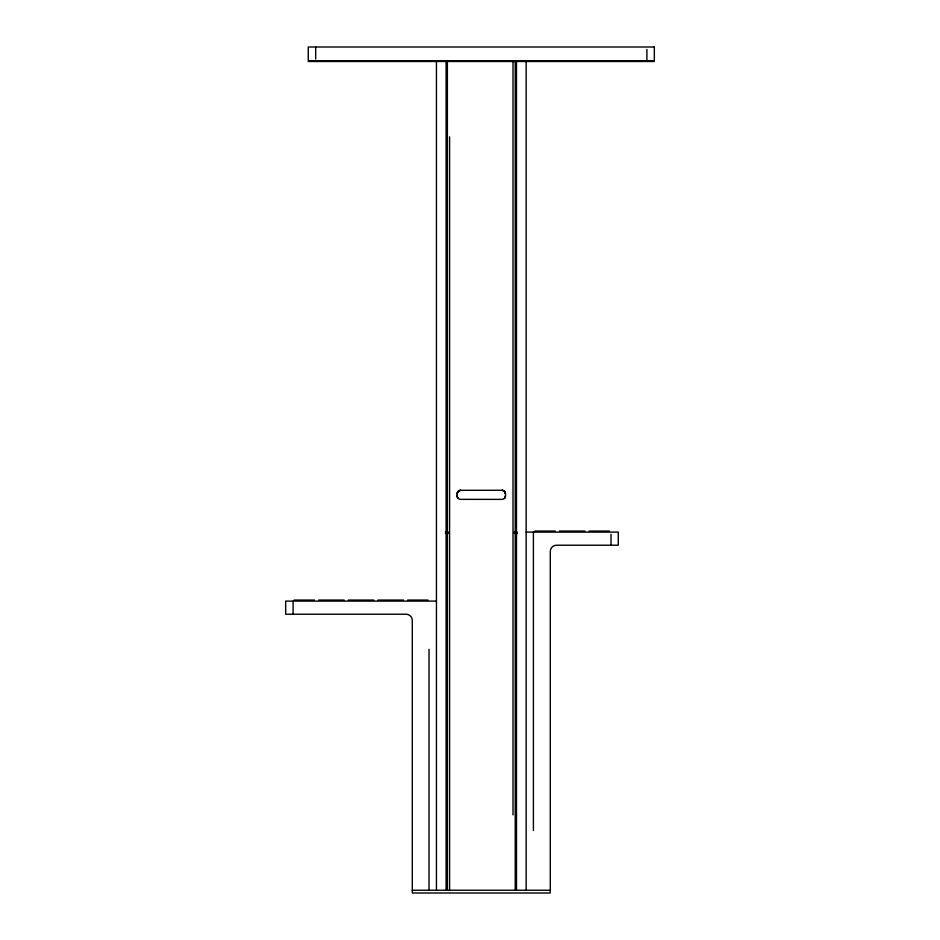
<?xml version="1.0" encoding="UTF-8"?>
<svg xmlns="http://www.w3.org/2000/svg" width="940" height="940" viewBox="0 0 940 940"><rect width="100%" height="100%" fill="white"/><g stroke="black" fill="none" stroke-linecap="round" stroke-linejoin="round"><path stroke-width="1.41" d="M458.156 498.365C456.041 495.909 456.699 490.351 460.6 490.292L501.995 490.281C505.896 490.363 506.566 495.909 504.439 498.365M457.146 493.735L458.156 491.303L460.6 490.292A3.454 3.454 0 0 0 457.146 493.735M504.886 497.801L505.45 495.909A3.454 3.454 0 0 1 501.995 499.375L460.6 499.363A3.454 3.454 0 0 1 457.146 495.909L457.204 496.531M309.648 60.806L652.948 60.806M534.954 531.065L555.305 531.065M559.453 531.065L584.974 531.065M589.121 531.065L609.473 531.065M445.419 532.099L448.356 532.099M514.251 532.099L517.176 532.099M526.153 532.099L618.273 532.099L618.273 545.212L556.515 545.212A6.216 6.216 0 0 0 550.299 551.428L550.299 890.239L412.296 890.239M445.372 533.415L448.274 533.415M514.321 533.415L517.223 533.415M294.126 600.072L314.477 600.072M318.625 600.072L344.157 600.072M348.294 600.072L373.826 600.072M377.962 600.072L403.495 600.072M407.631 600.072L427.994 600.072M436.442 601.106L285.666 601.106L285.666 614.22L406.08 614.22A6.216 6.216 0 0 1 412.296 620.435L412.296 893L550.17 893L550.17 890.239M457.392 497.178L457.71 497.801M646.908 49.421L646.908 61.488M611.024 534.284L611.024 545.212M533.403 532.099L533.403 830.549M526.153 60.806L526.153 890.239M516.495 61.488L516.495 890.239M515.802 61.488L515.802 890.239M515.226 61.488L515.226 890.239M513.017 61.488L513.017 814.898M449.579 136.829L449.579 890.239M447.37 61.488L447.37 890.239M446.794 61.488L446.794 890.239M446.112 61.488L446.112 890.239M436.442 60.806L436.442 890.239M429.028 649.293L429.028 890.239M315.687 47L315.687 59.079M293.092 601.106L293.092 614.22M654.334 47L308.273 47L308.273 61.488L654.334 61.488L654.334 47M502.63 490.351L501.995 490.292A3.454 3.454 0 0 1 505.45 493.735L504.439 491.303L502.63 490.351"/></g></svg>
